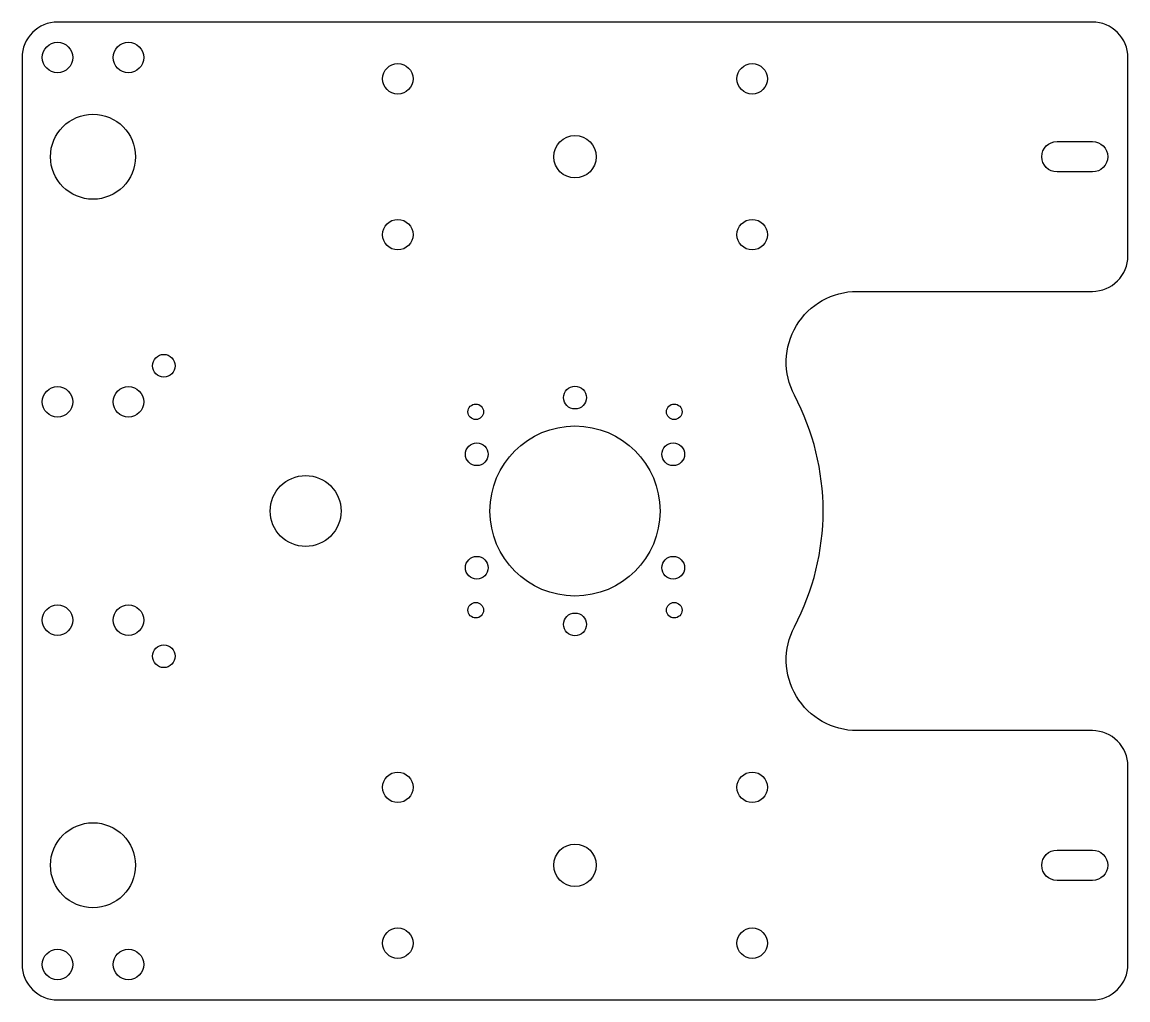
# Model space of a CAD drawing. Header units: millimetres. Extents: x -78 to 78, y -69 to 69.
import ezdxf

# ---------------------------------------------------------------- set-up
doc = ezdxf.new("R2010")
doc.units = ezdxf.units.MM

msp = doc.modelspace()

# ---------------------------------------------------------------- linework, layer by layer
for points in [[(78, -36, 0.414214), (73, -31), (39.8, -31, -0.564726), (30.96, -16.33, 0.247643), (30.96, 16.33, -0.564726), (39.8, 31), (73, 31, 0.414214), (78, 36), (78, 64, 0.414214), (73, 69), (-73, 69, 0.414214), (-78, 64), (-78, -64, 0.414214), (-73, -69), (73, -69, 0.414214), (78, -64)], [(68, 52.15), (73, 52.15, -1), (73, 47.85), (68, 47.85, -1)], [(73, -52.15), (68, -52.15, -1), (68, -47.85), (73, -47.85, -1)]]:
    msp.add_lwpolyline(points, format="xyb", close=True)
for centre, radius in [((-73, 64), 2.15), ((-63, 64), 2.15), ((-25, 61), 2.15), ((25, 61), 2.15), ((-68, 50), 6), ((0, 50), 3), ((-25, 39), 2.15), ((25, 39), 2.15), ((-58, 20.5), 1.6), ((-73, 15.4), 2.15), ((-63, 15.4), 2.15), ((0, 16), 1.6), ((-14, 14), 1.1), ((14, 14), 1.1), ((0, 0), 12), ((-13.86, 8), 1.6), ((13.86, 8), 1.6), ((-38, 0), 5), ((-13.86, -8), 1.6), ((13.86, -8), 1.6), ((-73, -15.4), 2.15), ((-63, -15.4), 2.15), ((-14, -14), 1.1), ((14, -14), 1.1), ((0, -16), 1.6), ((-58, -20.5), 1.6), ((-25, -39), 2.15), ((25, -39), 2.15), ((-68, -50), 6), ((0, -50), 3), ((-25, -61), 2.15), ((25, -61), 2.15), ((-73, -64), 2.15), ((-63, -64), 2.15)]:
    msp.add_circle(centre, radius)

doc.saveas('drawing.dxf')
